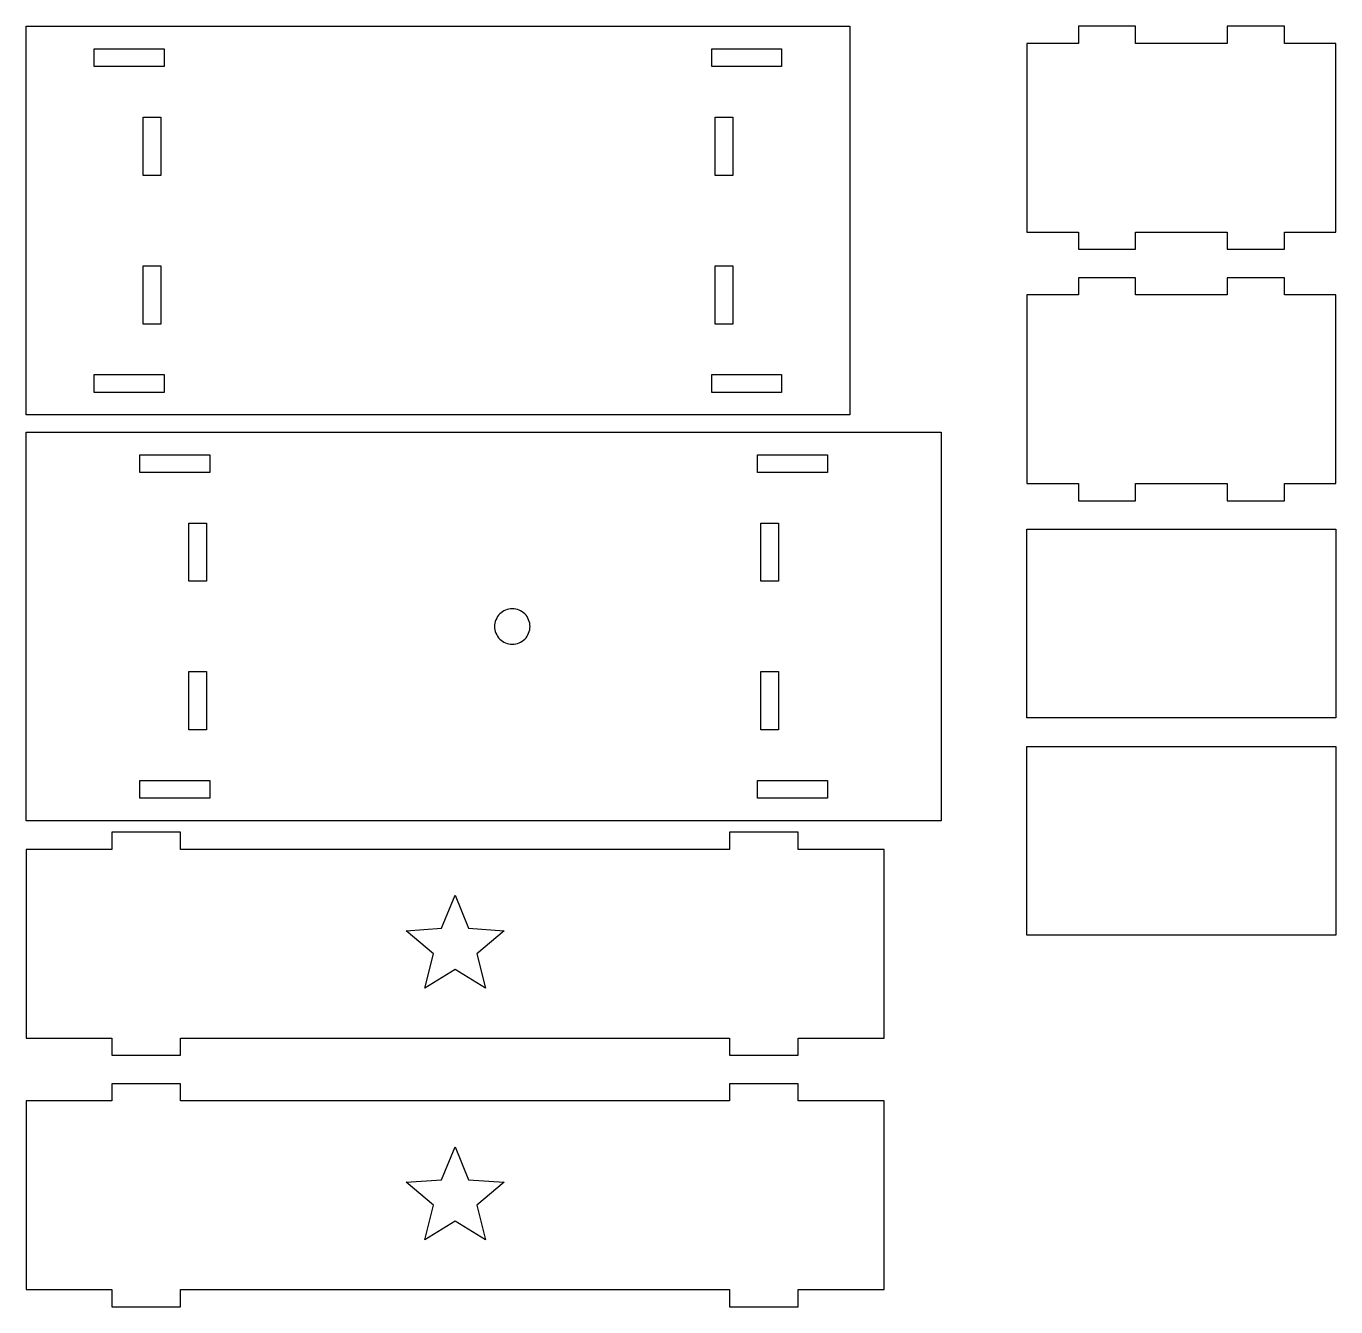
# Model space of a CAD drawing. Header units: millimetres. Extents: x 5 to 234, y -229 to -5.
import ezdxf

# ---------------------------------------------------------------- set-up
doc = ezdxf.new("R2010")
doc.units = ezdxf.units.MM
for name, color, linetype in [('cut_inner', 7, 'Continuous'), ('cut_outer', 7, 'Continuous'), ('score', 1, 'Continuous')]:
    doc.layers.add(name, color=color, linetype=linetype)

msp = doc.modelspace()

# ---------------------------------------------------------------- linework, layer by layer
at = {"layer": 'cut_inner'}
for points in [[(16.9, -8.95), (29.1, -8.95), (29.1, -12.05), (16.9, -12.05)], [(124.9, -8.95), (137.1, -8.95), (137.1, -12.05), (124.9, -12.05)], [(25.45, -20.9), (28.55, -20.9), (28.55, -31.1), (25.45, -31.1)], [(125.45, -20.9), (128.55, -20.9), (128.55, -31.1), (125.45, -31.1)], [(25.45, -46.9), (28.55, -46.9), (28.55, -57.1), (25.45, -57.1)], [(125.45, -46.9), (128.55, -46.9), (128.55, -57.1), (125.45, -57.1)], [(16.9, -65.95), (29.1, -65.95), (29.1, -69.05), (16.9, -69.05)], [(124.9, -65.95), (137.1, -65.95), (137.1, -69.05), (124.9, -69.05)], [(24.9, -79.95), (37.1, -79.95), (37.1, -83.05), (24.9, -83.05)], [(132.9, -79.95), (145.1, -79.95), (145.1, -83.05), (132.9, -83.05)], [(33.45, -91.9), (36.55, -91.9), (36.55, -102.1), (33.45, -102.1)], [(133.45, -91.9), (136.55, -91.9), (136.55, -102.1), (133.45, -102.1)], [(86.9, -110), (86.91, -110.3), (86.96, -110.6), (87.03, -110.9), (87.14, -111.19), (87.27, -111.46), (87.42, -111.72), (87.6, -111.97), (87.81, -112.19), (88.03, -112.4), (88.28, -112.58), (88.54, -112.73), (88.81, -112.86), (89.1, -112.97), (89.4, -113.04), (89.7, -113.09), (90, -113.1), (90.3, -113.09), (90.6, -113.04), (90.9, -112.97), (91.19, -112.86), (91.46, -112.73), (91.72, -112.58), (91.97, -112.4), (92.19, -112.19), (92.4, -111.97), (92.58, -111.72), (92.73, -111.46), (92.86, -111.19), (92.97, -110.9), (93.04, -110.6), (93.09, -110.3), (93.1, -110), (93.09, -109.7), (93.04, -109.4), (92.97, -109.1), (92.86, -108.81), (92.73, -108.54), (92.58, -108.28), (92.4, -108.03), (92.19, -107.81), (91.97, -107.6), (91.72, -107.42), (91.46, -107.27), (91.19, -107.14), (90.9, -107.03), (90.6, -106.96), (90.3, -106.91), (90, -106.9), (89.7, -106.91), (89.4, -106.96), (89.1, -107.03), (88.81, -107.14), (88.54, -107.27), (88.28, -107.42), (88.03, -107.6), (87.81, -107.81), (87.6, -108.03), (87.42, -108.28), (87.27, -108.54), (87.14, -108.81), (87.03, -109.1), (86.96, -109.4), (86.91, -109.7), (86.9, -110)], [(33.45, -117.9), (36.55, -117.9), (36.55, -128.1), (33.45, -128.1)], [(133.45, -117.9), (136.55, -117.9), (136.55, -128.1), (133.45, -128.1)], [(24.9, -136.95), (37.1, -136.95), (37.1, -140.05), (24.9, -140.05)], [(132.9, -136.95), (145.1, -136.95), (145.1, -140.05), (132.9, -140.05)]]:
    msp.add_lwpolyline(points, close=True, dxfattribs=at)
at = {"layer": 'cut_outer'}
for points in [[(5, -5), (149, -5), (149, -73), (5, -73)], [(189, -8), (180, -8), (180, -41), (189, -41), (189, -44), (199, -44), (199, -41), (215, -41), (215, -44), (225, -44), (225, -41), (234, -41), (234, -8), (225, -8), (225, -5), (215, -5), (215, -8), (199, -8), (199, -5), (189, -5)], [(189, -52), (180, -52), (180, -85), (189, -85), (189, -88), (199, -88), (199, -85), (215, -85), (215, -88), (225, -88), (225, -85), (234, -85), (234, -52), (225, -52), (225, -49), (215, -49), (215, -52), (199, -52), (199, -49), (189, -49)], [(5, -76), (165, -76), (165, -144), (5, -144)], [(180, -93), (234, -93), (234, -126), (180, -126)], [(180, -131), (234, -131), (234, -164), (180, -164)], [(20, -149), (5, -149), (5, -182), (20, -182), (20, -185), (32, -185), (32, -182), (128, -182), (128, -185), (140, -185), (140, -182), (155, -182), (155, -149), (140, -149), (140, -146), (128, -146), (128, -149), (32, -149), (32, -146), (20, -146)], [(20, -193), (5, -193), (5, -226), (20, -226), (20, -229), (32, -229), (32, -226), (128, -226), (128, -229), (140, -229), (140, -226), (155, -226), (155, -193), (140, -193), (140, -190), (128, -190), (128, -193), (32, -193), (32, -190), (20, -190)]]:
    msp.add_lwpolyline(points, close=True, dxfattribs=at)
at = {"layer": 'score'}
for points in [[(80, -157), (82.35, -162.76), (88.56, -163.22), (83.8, -167.24), (85.29, -173.28), (80, -170), (74.71, -173.28), (76.2, -167.24), (71.44, -163.22), (77.65, -162.76)], [(80, -201), (82.35, -206.76), (88.56, -207.22), (83.8, -211.24), (85.29, -217.28), (80, -214), (74.71, -217.28), (76.2, -211.24), (71.44, -207.22), (77.65, -206.76)]]:
    msp.add_lwpolyline(points, close=True, dxfattribs=at)

doc.saveas('drawing.dxf')
